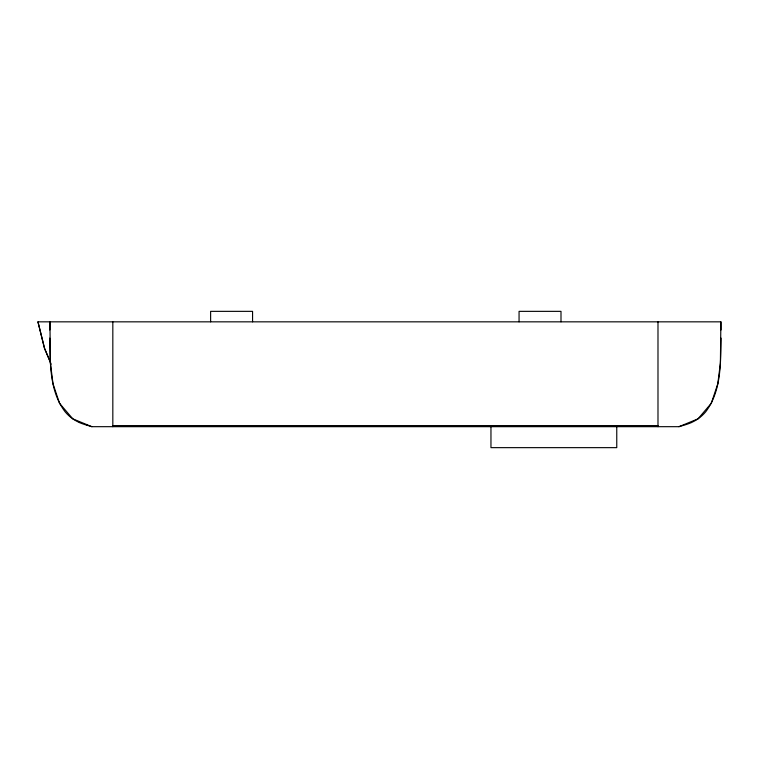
<?xml version="1.0" encoding="UTF-8"?>
<svg xmlns="http://www.w3.org/2000/svg" width="759" height="759" viewBox="0 0 759 759"><rect width="100%" height="100%" fill="white"/><g stroke="black" fill="none" stroke-linecap="round" stroke-linejoin="round"><path stroke-width="1.14" d="M721.05 338.106C720.519 363.058 721.562 391.008 705.633 411.881A38.709 38.709 0 0 1 691.534 422.478M49.819 329.994L49.923 321.835L50.417 363.21L52.997 383.722L59.515 403.285L72.817 418.864L91.858 426.681L678.954 426.681L683.831 425.258A72.276 72.276 0 0 0 691.553 422.526M678.954 426.681L697.995 418.864L711.297 403.285L717.815 383.722L720.395 363.21L720.889 321.835L37.95 321.835L44.629 348.685L51.176 364.197M112.825 425.59L657.987 425.59M91.858 426.681L86.981 425.258M50.53 362.527L44.43 348.058L37.95 321.835M720.889 321.835L720.993 329.994M49.762 338.106C50.293 363.058 49.25 391.008 65.179 411.881A38.709 38.709 0 0 0 79.278 422.478M657.987 321.835L657.987 426.681M616.763 426.681L616.763 447.649L490.959 447.649L490.959 426.681M560.996 321.835L560.996 311.351L519.061 311.351L519.061 321.835M252.567 321.835L252.567 311.351L210.623 311.351L210.623 321.835M112.825 321.835L112.825 426.681M86.991 425.23A72.276 72.276 0 0 1 79.259 422.526"/></g></svg>
